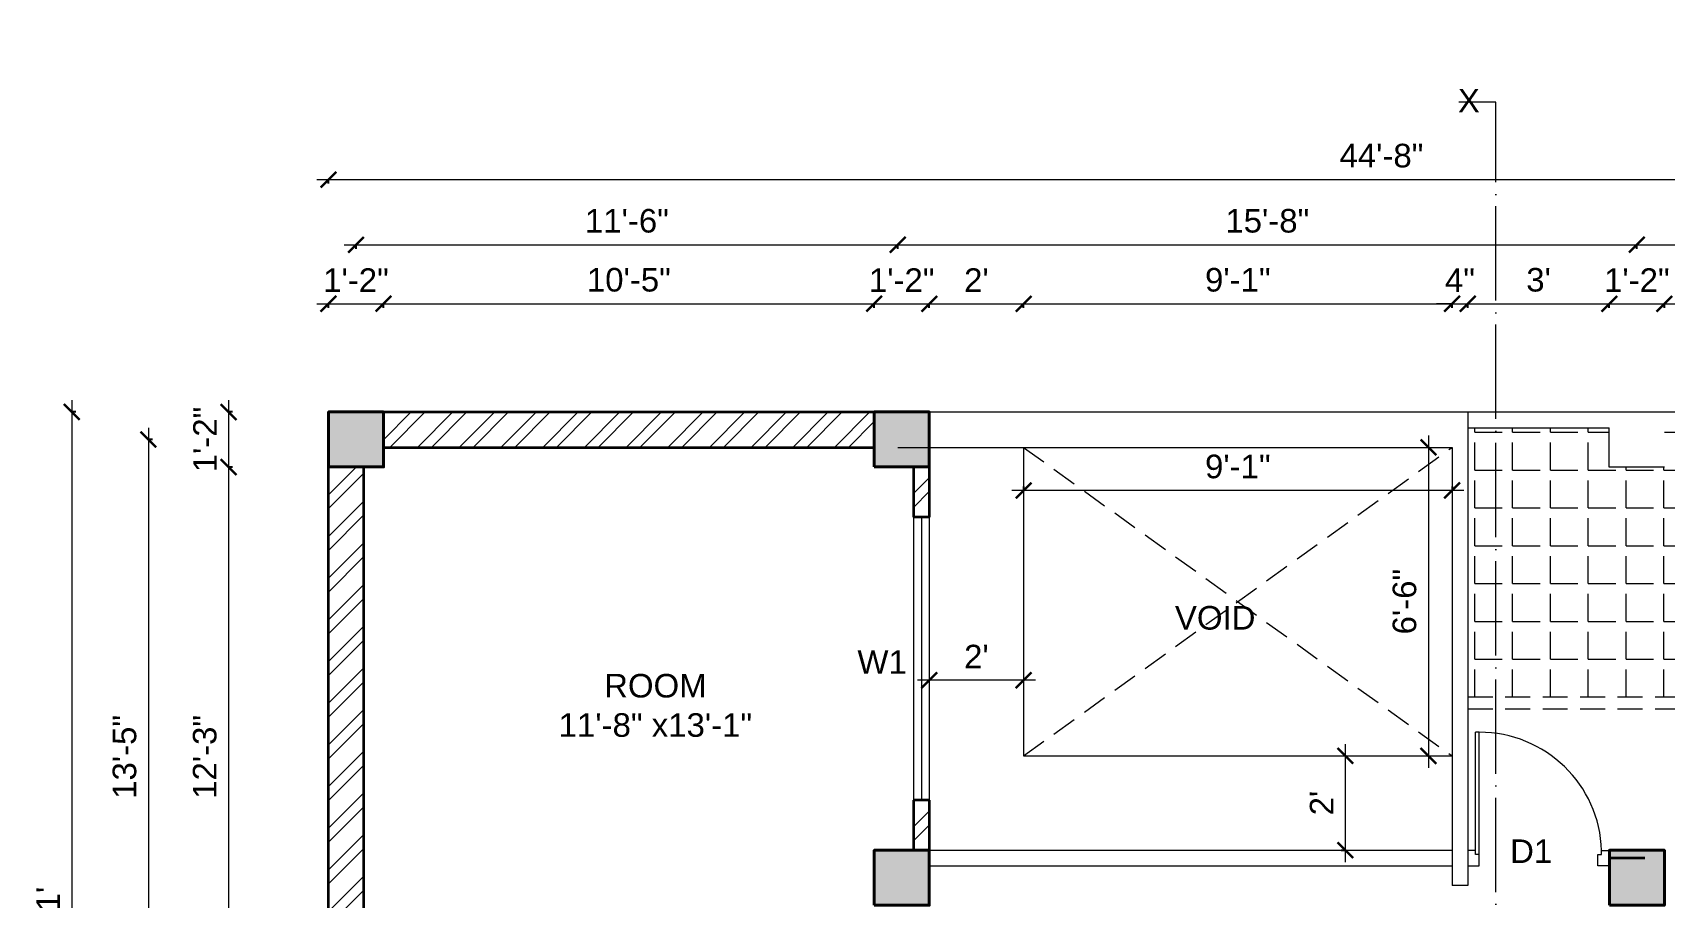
# Model space of a CAD drawing. Header units: inches. Extents: x -12071822 to 12321209, y -1222525 to 1319227.
# Drawn here: x 117102.1 to 117517.1, y 45985.2 to 46205.2 of the extents above; entities that cross this region are included whole.
import ezdxf

# ---------------------------------------------------------------- set-up
doc = ezdxf.new("R2010")
doc.units = ezdxf.units.IN
doc.header["$MEASUREMENT"] = 0
doc.header["$PDMODE"] = 35
doc.linetypes.add('ACAD_ISO04W100', pattern=[30, 24, -3, 0, -3])
doc.linetypes.add('DASHED', pattern=[19.05, 12.7, -6.35])
for name, color, linetype, lineweight in [('Column', 181, 'Continuous', 40), ('Dimension', 130, 'Continuous', 9), ('Hatch', 9, 'Continuous', 9), ('SECTION', 7, 'ACAD_ISO04W100', 18), ('Stairs', 61, 'Continuous', 18), ('TEXT', 255, 'Continuous', 35), ('Walls', 11, 'Continuous', 35), ('Windows', 151, 'Continuous', 15)]:
    doc.layers.add(name, color=color, linetype=linetype, lineweight=lineweight)
doc.styles.get("Standard").update_dxf_attribs({"font": 'arial.ttf'})
doc.dimstyles.get("Standard").update_dxf_attribs({"dimtxt": 6, "dimasz": 4, "dimexe": 0, "dimexo": 6, "dimgap": 3, "dimtad": 1, "dimdec": 0, "dimzin": 0, "dimdsep": 46, "dimlunit": 4, "dimtxsty": 'Standard', "dimblk": 'ARCHTICK', "dimcen": 0.09, "dimdle": 3, "dimclrd": 256, "dimadec": 0, "dimazin": 0, "dimtfac": 1, "dimtdec": 0, "dimtofl": 0, "dimtmove": 0, "dimatfit": 3, "dimfxl": 1, "dimfxlon": 1, "dimtolj": 1, "dimtzin": 0, "dimlwd": -1, "dimarcsym": 0})
pattern_1 = [(45, (-5410.089, 7302.959), (-5.30330086, 5.30330086), []), (45, (-5406.5535, 7302.959), (-5.30330086, 5.30330086), [])]

# ---------------------------------------------------------------- blocks, each defined once
blk = doc.blocks.new('colm')
at = {"layer": 'Hatch'}
h = blk.add_hatch(color=256, dxfattribs=at)
h.dxf.hatch_style = 1
h.paths.add_polyline_path([(66705.71, 8319.73), (66705.71, 8307.73), (66717.71, 8307.73), (66717.71, 8319.73)])
at = {"layer": 'Column'}
blk.add_lwpolyline([(66705.71, 8307.73), (66717.71, 8307.73), (66717.71, 8319.73), (66705.71, 8319.73)], close=True, dxfattribs=at)
blk = doc.blocks.new('_ArchTick')
at = {"color": 0, "linetype": 'ByBlock', "const_width": 0.15}
blk.add_lwpolyline([(-0.5, -0.5), (0.5, 0.5)], dxfattribs=at)
blk = doc.blocks.new('*D1980')
at = {"layer": 'Defpoints', "color": 0, "transparency": 16777216}
for p in [(117177.31, 46108.66), (117151.91, 46094.66), (117177.31, 46094.66)]:
    blk.add_point(p, dxfattribs=at)
at = {"layer": 'Dimension', "transparency": 16777216}
blk.add_line((117151.91, 46111.66), (117151.91, 46091.66), dxfattribs=at)
at = {"layer": 'Dimension', "color": 0, "lineweight": -2, "transparency": 16777216}
for p, q in [((117152.91, 46108.66), (117151.91, 46108.66)), ((117152.91, 46094.66), (117151.91, 46094.66))]:
    blk.add_line(p, q, dxfattribs=at)
at = {"layer": 'Dimension', "transparency": 16777216, "xscale": 4, "yscale": 4, "zscale": 4}
for p, rotation in [((117151.91, 46108.66), 90), ((117151.91, 46094.66), 270)]:
    blk.add_blockref('_ArchTick', p, dxfattribs=dict(at, rotation=rotation))
at = {"layer": 'Dimension', "color": 0, "lineweight": -2, "transparency": 16777216, "insert": (117145.9, 46101.66), "char_height": 6, "attachment_point": 5, "rotation": 90}
blk.add_mtext('\\A1;1\'-2"', dxfattribs=at)
blk = doc.blocks.new('*D1981')
at = {"layer": 'Defpoints', "color": 0, "transparency": 16777216}
for p in [(117177.31, 46094.66), (117151.91, 45947.16), (117177.31, 45947.16)]:
    blk.add_point(p, dxfattribs=at)
at = {"layer": 'Dimension', "transparency": 16777216}
blk.add_line((117151.91, 46097.66), (117151.91, 45944.16), dxfattribs=at)
at = {"layer": 'Dimension', "color": 0, "lineweight": -2, "transparency": 16777216}
for p, q in [((117152.91, 46094.66), (117151.91, 46094.66)), ((117152.91, 45947.16), (117151.91, 45947.16))]:
    blk.add_line(p, q, dxfattribs=at)
at = {"layer": 'Dimension', "transparency": 16777216, "xscale": 4, "yscale": 4, "zscale": 4}
for p, rotation in [((117151.91, 46094.66), 90), ((117151.91, 45947.16), 270)]:
    blk.add_blockref('_ArchTick', p, dxfattribs=dict(at, rotation=rotation))
at = {"layer": 'Dimension', "color": 0, "lineweight": -2, "transparency": 16777216, "insert": (117145.85, 46020.91), "char_height": 6, "attachment_point": 5, "rotation": 90}
blk.add_mtext('\\A1;12\'-3"', dxfattribs=at)
blk = doc.blocks.new('*D1986')
at = {"layer": 'Defpoints', "color": 0, "transparency": 16777216}
for p in [(117177.31, 46101.66), (117131.51, 45940.16), (117177.31, 45940.16)]:
    blk.add_point(p, dxfattribs=at)
at = {"layer": 'Dimension', "transparency": 16777216}
blk.add_line((117131.51, 46104.66), (117131.51, 45937.16), dxfattribs=at)
at = {"layer": 'Dimension', "color": 0, "lineweight": -2, "transparency": 16777216}
for p, q in [((117132.51, 46101.66), (117131.51, 46101.66)), ((117132.51, 45940.16), (117131.51, 45940.16))]:
    blk.add_line(p, q, dxfattribs=at)
at = {"layer": 'Dimension', "transparency": 16777216, "xscale": 4, "yscale": 4, "zscale": 4}
for p, rotation in [((117131.51, 46101.66), 90), ((117131.51, 45940.16), 270)]:
    blk.add_blockref('_ArchTick', p, dxfattribs=dict(at, rotation=rotation))
at = {"layer": 'Dimension', "color": 0, "lineweight": -2, "transparency": 16777216, "insert": (117125.45, 46020.91), "char_height": 6, "attachment_point": 5, "rotation": 90}
blk.add_mtext('\\A1;13\'-5"', dxfattribs=at)
blk = doc.blocks.new('*D1863')
at = {"layer": 'Defpoints', "color": 0, "transparency": 16777216}
for p in [(117177.31, 46108.66), (117112, 45856.16), (117302.13, 45856.16)]:
    blk.add_point(p, dxfattribs=at)
at = {"layer": 'Dimension', "transparency": 16777216}
blk.add_line((117112, 46111.66), (117112, 45853.16), dxfattribs=at)
at = {"layer": 'Dimension', "color": 0, "lineweight": -2, "transparency": 16777216}
for p, q in [((117113, 46108.66), (117112, 46108.66)), ((117113, 45856.16), (117112, 45856.16))]:
    blk.add_line(p, q, dxfattribs=at)
at = {"layer": 'Dimension', "transparency": 16777216, "xscale": 4, "yscale": 4, "zscale": 4}
for p, rotation in [((117112, 46108.66), 90), ((117112, 45856.16), 270)]:
    blk.add_blockref('_ArchTick', p, dxfattribs=dict(at, rotation=rotation))
at = {"layer": 'Dimension', "color": 0, "lineweight": -2, "transparency": 16777216, "insert": (117105.99, 45982.41), "char_height": 6, "attachment_point": 5, "rotation": 90}
blk.add_mtext("\\A1;21'", dxfattribs=at)
blk = doc.blocks.new('GFFGS')
at = {"layer": 'Windows'}
for p, q in [((97915.22, 19628.63), (97915.22, 19658.74)), ((97916.19, 19658.74), (97915.22, 19658.74)), ((97916.19, 19627.65), (97916.19, 19658.77)), ((97915.22, 19628.63), (97913.27, 19628.63)), ((97913.27, 19628.63), (97913.27, 19624.73)), ((97915.22, 19627.65), (97915.22, 19628.63)), ((97916.19, 19627.65), (97915.22, 19627.65)), ((97916.19, 19624.73), (97916.19, 19627.65)), ((97946.35, 19624.73), (97946.35, 19627.65)), ((97946.35, 19627.65), (97947.32, 19627.65)), ((97947.32, 19627.65), (97947.32, 19628.63)), ((97947.32, 19628.63), (97949.27, 19628.63)), ((97949.27, 19628.63), (97949.27, 19624.73)), ((97913.27, 19624.73), (97916.19, 19624.73)), ((97949.27, 19624.73), (97946.35, 19624.73))]:
    blk.add_line(p, q, dxfattribs=at)
blk.add_arc((97916.25, 19627.66), 31.08, 1.7801, 90.1235, dxfattribs=at)
blk = doc.blocks.new('*D1868')
at = {"layer": 'Defpoints', "color": 0, "transparency": 16777216}
for p in [(117330.13, 46040.41), (117330.13, 46040.41), (117354.13, 46040.41)]:
    blk.add_point(p, dxfattribs=at)
at = {"layer": 'Dimension', "transparency": 16777216}
blk.add_line((117357.13, 46040.41), (117327.13, 46040.41), dxfattribs=at)
at = {"layer": 'Dimension', "transparency": 16777216, "xscale": 4, "yscale": 4, "zscale": 4, "rotation": 180}
blk.add_blockref('_ArchTick', (117330.13, 46040.41), dxfattribs=at)
at = {"layer": 'Dimension', "transparency": 16777216, "xscale": 4, "yscale": 4, "zscale": 4}
blk.add_blockref('_ArchTick', (117354.13, 46040.41), dxfattribs=at)
at = {"layer": 'Dimension', "color": 0, "lineweight": -2, "transparency": 16777216, "insert": (117342.13, 46046.43), "char_height": 6, "attachment_point": 5}
blk.add_mtext("\\A1;2'", dxfattribs=at)
blk = doc.blocks.new('*D1869')
at = {"layer": 'Defpoints', "color": 0, "transparency": 16777216}
for p in [(117435.95, 46021.16), (117405.63, 45997.16), (117435.95, 45997.16)]:
    blk.add_point(p, dxfattribs=at)
at = {"layer": 'Dimension', "transparency": 16777216}
blk.add_line((117435.95, 46024.16), (117435.95, 45994.16), dxfattribs=at)
at = {"layer": 'Dimension', "color": 0, "lineweight": -2, "transparency": 16777216}
blk.add_line((117434.95, 45997.16), (117435.95, 45997.16), dxfattribs=at)
at = {"layer": 'Dimension', "transparency": 16777216, "xscale": 4, "yscale": 4, "zscale": 4}
for p, rotation in [((117435.95, 46021.16), 90), ((117435.95, 45997.16), 270)]:
    blk.add_blockref('_ArchTick', p, dxfattribs=dict(at, rotation=rotation))
at = {"layer": 'Dimension', "color": 0, "lineweight": -2, "transparency": 16777216, "insert": (117429.94, 46009.16), "char_height": 6, "attachment_point": 5, "rotation": 90}
blk.add_mtext("\\A1;2'", dxfattribs=at)
blk = doc.blocks.new('*D1998')
at = {"layer": 'Defpoints', "color": 0, "transparency": 16777216}
for p in [(117191.31, 46136.19), (117177.31, 46108.66), (117191.31, 46108.66)]:
    blk.add_point(p, dxfattribs=at)
at = {"layer": 'Dimension', "transparency": 16777216}
blk.add_line((117174.31, 46136.19), (117194.31, 46136.19), dxfattribs=at)
at = {"layer": 'Dimension', "color": 0, "lineweight": -2, "transparency": 16777216}
for p, q in [((117177.31, 46135.19), (117177.31, 46136.19)), ((117191.31, 46135.19), (117191.31, 46136.19))]:
    blk.add_line(p, q, dxfattribs=at)
at = {"layer": 'Dimension', "transparency": 16777216, "xscale": 4, "yscale": 4, "zscale": 4, "rotation": 180}
blk.add_blockref('_ArchTick', (117177.31, 46136.19), dxfattribs=at)
at = {"layer": 'Dimension', "transparency": 16777216, "xscale": 4, "yscale": 4, "zscale": 4}
blk.add_blockref('_ArchTick', (117191.31, 46136.19), dxfattribs=at)
at = {"layer": 'Dimension', "color": 0, "lineweight": -2, "transparency": 16777216, "insert": (117184.31, 46142.21), "char_height": 6, "attachment_point": 5}
blk.add_mtext('\\A1;1\'-2"', dxfattribs=at)
blk = doc.blocks.new('*D1999')
at = {"layer": 'Defpoints', "color": 0, "transparency": 16777216}
for p in [(117316.13, 46136.19), (117191.31, 46108.66), (117316.13, 46108.66)]:
    blk.add_point(p, dxfattribs=at)
at = {"layer": 'Dimension', "transparency": 16777216}
blk.add_line((117188.31, 46136.19), (117319.13, 46136.19), dxfattribs=at)
at = {"layer": 'Dimension', "color": 0, "lineweight": -2, "transparency": 16777216}
for p, q in [((117191.31, 46135.19), (117191.31, 46136.19)), ((117316.13, 46135.19), (117316.13, 46136.19))]:
    blk.add_line(p, q, dxfattribs=at)
at = {"layer": 'Dimension', "transparency": 16777216, "xscale": 4, "yscale": 4, "zscale": 4, "rotation": 180}
blk.add_blockref('_ArchTick', (117191.31, 46136.19), dxfattribs=at)
at = {"layer": 'Dimension', "transparency": 16777216, "xscale": 4, "yscale": 4, "zscale": 4}
blk.add_blockref('_ArchTick', (117316.13, 46136.19), dxfattribs=at)
at = {"layer": 'Dimension', "color": 0, "lineweight": -2, "transparency": 16777216, "insert": (117253.72, 46142.26), "char_height": 6, "attachment_point": 5}
blk.add_mtext('\\A1;10\'-5"', dxfattribs=at)
blk = doc.blocks.new('*D2000')
at = {"layer": 'Defpoints', "color": 0, "transparency": 16777216}
for p in [(117330.13, 46136.19), (117316.13, 46108.66), (117330.13, 46108.66)]:
    blk.add_point(p, dxfattribs=at)
at = {"layer": 'Dimension', "transparency": 16777216}
blk.add_line((117313.13, 46136.19), (117333.13, 46136.19), dxfattribs=at)
at = {"layer": 'Dimension', "color": 0, "lineweight": -2, "transparency": 16777216}
for p, q in [((117316.13, 46135.19), (117316.13, 46136.19)), ((117330.13, 46135.19), (117330.13, 46136.19))]:
    blk.add_line(p, q, dxfattribs=at)
at = {"layer": 'Dimension', "transparency": 16777216, "xscale": 4, "yscale": 4, "zscale": 4, "rotation": 180}
blk.add_blockref('_ArchTick', (117316.13, 46136.19), dxfattribs=at)
at = {"layer": 'Dimension', "transparency": 16777216, "xscale": 4, "yscale": 4, "zscale": 4}
blk.add_blockref('_ArchTick', (117330.13, 46136.19), dxfattribs=at)
at = {"layer": 'Dimension', "color": 0, "lineweight": -2, "transparency": 16777216, "insert": (117323.13, 46142.21), "char_height": 6, "attachment_point": 5}
blk.add_mtext('\\A1;1\'-2"', dxfattribs=at)
blk = doc.blocks.new('*D2001')
at = {"layer": 'Defpoints', "color": 0, "transparency": 16777216}
for p in [(117354.13, 46136.19), (117330.13, 46108.66), (117354.13, 46099.66)]:
    blk.add_point(p, dxfattribs=at)
at = {"layer": 'Dimension', "transparency": 16777216}
blk.add_line((117327.13, 46136.19), (117357.13, 46136.19), dxfattribs=at)
at = {"layer": 'Dimension', "color": 0, "lineweight": -2, "transparency": 16777216}
for p, q in [((117330.13, 46135.19), (117330.13, 46136.19)), ((117354.13, 46135.19), (117354.13, 46136.19))]:
    blk.add_line(p, q, dxfattribs=at)
at = {"layer": 'Dimension', "transparency": 16777216, "xscale": 4, "yscale": 4, "zscale": 4, "rotation": 180}
blk.add_blockref('_ArchTick', (117330.13, 46136.19), dxfattribs=at)
at = {"layer": 'Dimension', "transparency": 16777216, "xscale": 4, "yscale": 4, "zscale": 4}
blk.add_blockref('_ArchTick', (117354.13, 46136.19), dxfattribs=at)
at = {"layer": 'Dimension', "color": 0, "lineweight": -2, "transparency": 16777216, "insert": (117342.13, 46142.21), "char_height": 6, "attachment_point": 5}
blk.add_mtext("\\A1;2'", dxfattribs=at)
blk = doc.blocks.new('*D2002')
at = {"layer": 'Defpoints', "color": 0, "transparency": 16777216}
for p in [(117463.13, 46136.19), (117354.13, 46099.66), (117463.13, 46099.66)]:
    blk.add_point(p, dxfattribs=at)
at = {"layer": 'Dimension', "transparency": 16777216}
blk.add_line((117351.13, 46136.19), (117466.13, 46136.19), dxfattribs=at)
at = {"layer": 'Dimension', "color": 0, "lineweight": -2, "transparency": 16777216}
for p, q in [((117354.13, 46135.19), (117354.13, 46136.19)), ((117463.13, 46135.19), (117463.13, 46136.19))]:
    blk.add_line(p, q, dxfattribs=at)
at = {"layer": 'Dimension', "transparency": 16777216, "xscale": 4, "yscale": 4, "zscale": 4, "rotation": 180}
blk.add_blockref('_ArchTick', (117354.13, 46136.19), dxfattribs=at)
at = {"layer": 'Dimension', "transparency": 16777216, "xscale": 4, "yscale": 4, "zscale": 4}
blk.add_blockref('_ArchTick', (117463.13, 46136.19), dxfattribs=at)
at = {"layer": 'Dimension', "color": 0, "lineweight": -2, "transparency": 16777216, "insert": (117408.63, 46142.26), "char_height": 6, "attachment_point": 5}
blk.add_mtext('\\A1;9\'-1"', dxfattribs=at)
blk = doc.blocks.new('*D2003')
at = {"layer": 'Defpoints', "color": 0, "transparency": 16777216}
for p in [(117467.13, 46136.19), (117467.13, 46108.66), (117463.13, 46099.66)]:
    blk.add_point(p, dxfattribs=at)
at = {"layer": 'Dimension', "transparency": 16777216}
for p, q in [((117463.13, 46136.19), (117459.13, 46136.19)), ((117467.13, 46136.19), (117471.13, 46136.19))]:
    blk.add_line(p, q, dxfattribs=at)
at = {"layer": 'Dimension', "color": 0, "lineweight": -2, "transparency": 16777216}
for p, q in [((117463.13, 46135.19), (117463.13, 46136.19)), ((117467.13, 46135.19), (117467.13, 46136.19))]:
    blk.add_line(p, q, dxfattribs=at)
at = {"layer": 'Dimension', "transparency": 16777216, "xscale": 4, "yscale": 4, "zscale": 4}
blk.add_blockref('_ArchTick', (117463.13, 46136.19), dxfattribs=at)
at = {"layer": 'Dimension', "transparency": 16777216, "xscale": 4, "yscale": 4, "zscale": 4, "rotation": 180}
blk.add_blockref('_ArchTick', (117467.13, 46136.19), dxfattribs=at)
at = {"layer": 'Dimension', "color": 0, "lineweight": -2, "transparency": 16777216, "insert": (117465.13, 46142.19), "char_height": 6, "attachment_point": 5}
blk.add_mtext('\\A1;4"', dxfattribs=at)
blk = doc.blocks.new('*D2004')
at = {"layer": 'Defpoints', "color": 0, "transparency": 16777216}
for p in [(117503.13, 46136.19), (117467.13, 46108.66), (117503.13, 46104.66)]:
    blk.add_point(p, dxfattribs=at)
at = {"layer": 'Dimension', "transparency": 16777216}
blk.add_line((117464.13, 46136.19), (117506.13, 46136.19), dxfattribs=at)
at = {"layer": 'Dimension', "color": 0, "lineweight": -2, "transparency": 16777216}
for p, q in [((117467.13, 46135.19), (117467.13, 46136.19)), ((117503.13, 46135.19), (117503.13, 46136.19))]:
    blk.add_line(p, q, dxfattribs=at)
at = {"layer": 'Dimension', "transparency": 16777216, "xscale": 4, "yscale": 4, "zscale": 4, "rotation": 180}
blk.add_blockref('_ArchTick', (117467.13, 46136.19), dxfattribs=at)
at = {"layer": 'Dimension', "transparency": 16777216, "xscale": 4, "yscale": 4, "zscale": 4}
blk.add_blockref('_ArchTick', (117503.13, 46136.19), dxfattribs=at)
at = {"layer": 'Dimension', "color": 0, "lineweight": -2, "transparency": 16777216, "insert": (117485.13, 46142.26), "char_height": 6, "attachment_point": 5}
blk.add_mtext("\\A1;3'", dxfattribs=at)
blk = doc.blocks.new('*D2005')
at = {"layer": 'Defpoints', "color": 0, "transparency": 16777216}
for p in [(117517.13, 46136.19), (117503.13, 46104.66), (117517.13, 46104.66)]:
    blk.add_point(p, dxfattribs=at)
at = {"layer": 'Dimension', "transparency": 16777216}
blk.add_line((117500.13, 46136.19), (117520.13, 46136.19), dxfattribs=at)
at = {"layer": 'Dimension', "color": 0, "lineweight": -2, "transparency": 16777216}
for p, q in [((117503.13, 46135.19), (117503.13, 46136.19)), ((117517.13, 46135.19), (117517.13, 46136.19))]:
    blk.add_line(p, q, dxfattribs=at)
at = {"layer": 'Dimension', "transparency": 16777216, "xscale": 4, "yscale": 4, "zscale": 4, "rotation": 180}
blk.add_blockref('_ArchTick', (117503.13, 46136.19), dxfattribs=at)
at = {"layer": 'Dimension', "transparency": 16777216, "xscale": 4, "yscale": 4, "zscale": 4}
blk.add_blockref('_ArchTick', (117517.13, 46136.19), dxfattribs=at)
at = {"layer": 'Dimension', "color": 0, "lineweight": -2, "transparency": 16777216, "insert": (117510.13, 46142.21), "char_height": 6, "attachment_point": 5}
blk.add_mtext('\\A1;1\'-2"', dxfattribs=at)
blk = doc.blocks.new('*D2006')
at = {"layer": 'Defpoints', "color": 0, "transparency": 16777216}
for p in [(117663.01, 46136.19), (117517.13, 46104.66), (117663.01, 46104.66)]:
    blk.add_point(p, dxfattribs=at)
at = {"layer": 'Dimension', "transparency": 16777216}
blk.add_line((117514.13, 46136.19), (117666.01, 46136.19), dxfattribs=at)
at = {"layer": 'Dimension', "color": 0, "lineweight": -2, "transparency": 16777216}
for p, q in [((117517.13, 46135.19), (117517.13, 46136.19)), ((117663.01, 46135.19), (117663.01, 46136.19))]:
    blk.add_line(p, q, dxfattribs=at)
at = {"layer": 'Dimension', "transparency": 16777216, "xscale": 4, "yscale": 4, "zscale": 4, "rotation": 180}
blk.add_blockref('_ArchTick', (117517.13, 46136.19), dxfattribs=at)
at = {"layer": 'Dimension', "transparency": 16777216, "xscale": 4, "yscale": 4, "zscale": 4}
blk.add_blockref('_ArchTick', (117663.01, 46136.19), dxfattribs=at)
at = {"layer": 'Dimension', "color": 0, "lineweight": -2, "transparency": 16777216, "insert": (117590.07, 46142.21), "char_height": 6, "attachment_point": 5}
blk.add_mtext('\\A1;12\'-2"', dxfattribs=at)
blk = doc.blocks.new('*D2009')
at = {"layer": 'Defpoints', "color": 0, "transparency": 16777216}
for p in [(117322.13, 46151.21), (117184.31, 46108.66), (117322.13, 46108.66)]:
    blk.add_point(p, dxfattribs=at)
at = {"layer": 'Dimension', "transparency": 16777216}
blk.add_line((117181.31, 46151.21), (117325.13, 46151.21), dxfattribs=at)
at = {"layer": 'Dimension', "color": 0, "lineweight": -2, "transparency": 16777216}
for p, q in [((117184.31, 46150.21), (117184.31, 46151.21)), ((117322.13, 46150.21), (117322.13, 46151.21))]:
    blk.add_line(p, q, dxfattribs=at)
at = {"layer": 'Dimension', "transparency": 16777216, "xscale": 4, "yscale": 4, "zscale": 4, "rotation": 180}
blk.add_blockref('_ArchTick', (117184.31, 46151.21), dxfattribs=at)
at = {"layer": 'Dimension', "transparency": 16777216, "xscale": 4, "yscale": 4, "zscale": 4}
blk.add_blockref('_ArchTick', (117322.13, 46151.21), dxfattribs=at)
at = {"layer": 'Dimension', "color": 0, "lineweight": -2, "transparency": 16777216, "insert": (117253.22, 46157.27), "char_height": 6, "attachment_point": 5}
blk.add_mtext('\\A1;11\'-6"', dxfattribs=at)
blk = doc.blocks.new('*D2010')
at = {"layer": 'Defpoints', "color": 0, "transparency": 16777216}
for p in [(117510.13, 46151.21), (117322.13, 46108.66), (117510.13, 45997.16)]:
    blk.add_point(p, dxfattribs=at)
at = {"layer": 'Dimension', "transparency": 16777216}
blk.add_line((117319.13, 46151.21), (117513.13, 46151.21), dxfattribs=at)
at = {"layer": 'Dimension', "color": 0, "lineweight": -2, "transparency": 16777216}
for p, q in [((117322.13, 46150.21), (117322.13, 46151.21)), ((117510.13, 46150.21), (117510.13, 46151.21))]:
    blk.add_line(p, q, dxfattribs=at)
at = {"layer": 'Dimension', "transparency": 16777216, "xscale": 4, "yscale": 4, "zscale": 4, "rotation": 180}
blk.add_blockref('_ArchTick', (117322.13, 46151.21), dxfattribs=at)
at = {"layer": 'Dimension', "transparency": 16777216, "xscale": 4, "yscale": 4, "zscale": 4}
blk.add_blockref('_ArchTick', (117510.13, 46151.21), dxfattribs=at)
at = {"layer": 'Dimension', "color": 0, "lineweight": -2, "transparency": 16777216, "insert": (117416.13, 46157.27), "char_height": 6, "attachment_point": 5}
blk.add_mtext('\\A1;15\'-8"', dxfattribs=at)
blk = doc.blocks.new('*D2011')
at = {"layer": 'Defpoints', "color": 0, "transparency": 16777216}
for p in [(117670.01, 46151.21), (117510.13, 45997.16), (117670.01, 45997.16)]:
    blk.add_point(p, dxfattribs=at)
at = {"layer": 'Dimension', "transparency": 16777216}
blk.add_line((117507.13, 46151.21), (117673.01, 46151.21), dxfattribs=at)
at = {"layer": 'Dimension', "color": 0, "lineweight": -2, "transparency": 16777216}
for p, q in [((117510.13, 46150.21), (117510.13, 46151.21)), ((117670.01, 46150.21), (117670.01, 46151.21))]:
    blk.add_line(p, q, dxfattribs=at)
at = {"layer": 'Dimension', "transparency": 16777216, "xscale": 4, "yscale": 4, "zscale": 4, "rotation": 180}
blk.add_blockref('_ArchTick', (117510.13, 46151.21), dxfattribs=at)
at = {"layer": 'Dimension', "transparency": 16777216, "xscale": 4, "yscale": 4, "zscale": 4}
blk.add_blockref('_ArchTick', (117670.01, 46151.21), dxfattribs=at)
at = {"layer": 'Dimension', "color": 0, "lineweight": -2, "transparency": 16777216, "insert": (117590.07, 46157.28), "char_height": 6, "attachment_point": 5}
blk.add_mtext('\\A1;13\'-4"', dxfattribs=at)
blk = doc.blocks.new('*D2012')
at = {"layer": 'Defpoints', "color": 0, "transparency": 16777216}
for p in [(117713.01, 46167.78), (117177.31, 46108.66), (117713.01, 46108.66)]:
    blk.add_point(p, dxfattribs=at)
at = {"layer": 'Dimension', "transparency": 16777216}
blk.add_line((117174.31, 46167.78), (117716.01, 46167.78), dxfattribs=at)
at = {"layer": 'Dimension', "color": 0, "lineweight": -2, "transparency": 16777216}
for p, q in [((117177.31, 46166.78), (117177.31, 46167.78)), ((117713.01, 46166.78), (117713.01, 46167.78))]:
    blk.add_line(p, q, dxfattribs=at)
at = {"layer": 'Dimension', "transparency": 16777216, "xscale": 4, "yscale": 4, "zscale": 4, "rotation": 180}
blk.add_blockref('_ArchTick', (117177.31, 46167.78), dxfattribs=at)
at = {"layer": 'Dimension', "transparency": 16777216, "xscale": 4, "yscale": 4, "zscale": 4}
blk.add_blockref('_ArchTick', (117713.01, 46167.78), dxfattribs=at)
at = {"layer": 'Dimension', "color": 0, "lineweight": -2, "transparency": 16777216, "insert": (117445.16, 46173.85), "char_height": 6, "attachment_point": 5}
blk.add_mtext('\\A1;44\'-8"', dxfattribs=at)
blk = doc.blocks.new('*D2021')
at = {"layer": 'Defpoints', "color": 0, "transparency": 16777216}
for p in [(117330.13, 46101.66), (117755.74, 46101.66), (117677.01, 45990.16)]:
    blk.add_point(p, dxfattribs=at)
at = {"layer": 'Dimension', "transparency": 16777216}
blk.add_line((117755.74, 45987.16), (117755.74, 46104.66), dxfattribs=at)
at = {"layer": 'Dimension', "color": 0, "lineweight": -2, "transparency": 16777216}
for p, q in [((117754.74, 46101.66), (117755.74, 46101.66)), ((117754.74, 45990.16), (117755.74, 45990.16))]:
    blk.add_line(p, q, dxfattribs=at)
at = {"layer": 'Dimension', "transparency": 16777216, "xscale": 4, "yscale": 4, "zscale": 4}
for p, rotation in [((117755.74, 46101.66), 90), ((117755.74, 45990.16), 270)]:
    blk.add_blockref('_ArchTick', p, dxfattribs=dict(at, rotation=rotation))
at = {"layer": 'Dimension', "color": 0, "lineweight": -2, "transparency": 16777216, "insert": (117749.68, 46045.91), "char_height": 6, "attachment_point": 5, "rotation": 90}
blk.add_mtext('\\A1;9\'-3"', dxfattribs=at)
blk = doc.blocks.new('*D2067')
at = {"layer": 'Defpoints', "color": 0, "transparency": 16777216}
for p in [(117463.13, 46099.66), (117457.11, 46021.16), (117463.13, 46021.16)]:
    blk.add_point(p, dxfattribs=at)
at = {"layer": 'Windows', "transparency": 16777216}
blk.add_line((117457.11, 46102.66), (117457.11, 46018.16), dxfattribs=at)
at = {"layer": 'Windows', "color": 0, "lineweight": -2, "transparency": 16777216}
for p, q in [((117457.13, 46099.66), (117457.11, 46099.66)), ((117457.13, 46021.16), (117457.11, 46021.16))]:
    blk.add_line(p, q, dxfattribs=at)
at = {"layer": 'Windows', "transparency": 16777216, "xscale": 4, "yscale": 4, "zscale": 4}
for p, rotation in [((117457.11, 46099.66), 90), ((117457.11, 46021.16), 270)]:
    blk.add_blockref('_ArchTick', p, dxfattribs=dict(at, rotation=rotation))
at = {"layer": 'Windows', "color": 0, "transparency": 16777216, "insert": (117451.05, 46060.41), "char_height": 6, "attachment_point": 5, "rotation": 90}
blk.add_mtext('\\A1;6\'-6"', dxfattribs=at)
blk = doc.blocks.new('*D2068')
at = {"layer": 'Defpoints', "color": 0, "transparency": 16777216}
for p in [(117354.13, 46099.66), (117463.13, 46099.66), (117354.13, 46088.7)]:
    blk.add_point(p, dxfattribs=at)
at = {"layer": 'Windows', "transparency": 16777216}
blk.add_line((117466.13, 46088.7), (117351.13, 46088.7), dxfattribs=at)
at = {"layer": 'Windows', "color": 0, "lineweight": -2, "transparency": 16777216}
for p, q in [((117354.13, 46089.7), (117354.13, 46088.7)), ((117463.13, 46089.7), (117463.13, 46088.7))]:
    blk.add_line(p, q, dxfattribs=at)
at = {"layer": 'Windows', "transparency": 16777216, "xscale": 4, "yscale": 4, "zscale": 4, "rotation": 180}
blk.add_blockref('_ArchTick', (117354.13, 46088.7), dxfattribs=at)
at = {"layer": 'Windows', "transparency": 16777216, "xscale": 4, "yscale": 4, "zscale": 4}
blk.add_blockref('_ArchTick', (117463.13, 46088.7), dxfattribs=at)
at = {"layer": 'Windows', "color": 0, "transparency": 16777216, "insert": (117408.63, 46094.76), "char_height": 6, "attachment_point": 5}
blk.add_mtext('\\A1;9\'-1"', dxfattribs=at)
blk = doc.blocks.new('*D1884')
at = {"layer": 'Defpoints', "color": 0, "transparency": 16777216}
for p in [(118231.81, 46420.74), (117503.13, 46393.1), (117503.13, 45856.16)]:
    blk.add_point(p, dxfattribs=at)
at = {"layer": 'Dimension', "color": 0, "lineweight": -2, "transparency": 16777216}
for p, q in [((118231.81, 46394.1), (118231.81, 46393.1)), ((117503.13, 46392.1), (117503.13, 46393.1))]:
    blk.add_line(p, q, dxfattribs=at)
at = {"layer": 'Dimension', "transparency": 16777216}
blk.add_line((118234.81, 46393.1), (117500.13, 46393.1), dxfattribs=at)
at = {"layer": 'Dimension', "transparency": 16777216, "xscale": 4, "yscale": 4, "zscale": 4, "rotation": 180}
blk.add_blockref('_ArchTick', (117503.13, 46393.1), dxfattribs=at)
at = {"layer": 'Dimension', "transparency": 16777216, "xscale": 4, "yscale": 4, "zscale": 4}
blk.add_blockref('_ArchTick', (118231.81, 46393.1), dxfattribs=at)
at = {"layer": 'Dimension', "color": 0, "transparency": 16777216, "insert": (117867.47, 46399.17), "char_height": 6, "attachment_point": 5}
blk.add_mtext('\\A1;60\'-9"', dxfattribs=at)

msp = doc.modelspace()

# ---------------------------------------------------------------- hatches: boundary and pattern name
at = {"layer": 'Hatch'}
h = msp.add_hatch(dxfattribs=at)
h.set_pattern_fill('ANSI32', color=256, scale=20)
h.set_pattern_definition(pattern_1)
h.paths.add_polyline_path([(117191.31, 46108.66), (117191.31, 46099.66), (117316.13, 46099.66), (117316.13, 46108.66)])
h = msp.add_hatch(dxfattribs=at)
h.set_pattern_fill('ANGLE', color=256, scale=35)
h.set_pattern_definition([(0, (-7319.234, 8594.873), (0, 9.625), [7, -2.625]), (90, (-7319.234, 8594.873), (-9.625, 6e-16), [7, -2.625])])
h.paths.add_polyline_path([(117663.01, 46094.66), (117663.01, 46104.66), (117517.13, 46104.66), (117517.13, 46094.66), (117503.13, 46094.66), (117503.13, 46104.66), (117467.13, 46104.66), (117467.13, 46036.16), (117552.52, 46036.16), (117660.13, 46036.16), (117660.13, 46033.16), (117657.13, 46033.16), (117657.13, 45997.16), (117663.01, 45997.16), (117677.01, 45997.16), (117709.01, 45997.16), (117709.01, 46104.66), (117677.01, 46104.66), (117677.01, 46094.66)])
h.paths.add_polyline_path([(117666.62, 46008.87), (117681.26, 46008.87), (117681.26, 46021.24), (117666.62, 46021.24)], flags=24)
h.paths.add_polyline_path([(117559.07, 46051.39), (117602.13, 46051.39), (117602.13, 46063.76), (117559.07, 46063.76)], flags=24)
h = msp.add_hatch(dxfattribs=at)
h.set_pattern_fill('ANSI32', color=256, scale=20)
h.set_pattern_definition(pattern_1)
h.paths.add_polyline_path([(117186.31, 46094.66), (117177.31, 46094.66), (117177.31, 45947.16), (117186.31, 45947.16)])
h = msp.add_hatch(dxfattribs=at)
h.set_pattern_fill('ANSI32', color=256, scale=20)
h.set_pattern_definition(pattern_1)
h.paths.add_polyline_path([(117326.13, 46081.91), (117330.13, 46081.91), (117330.13, 46094.66), (117326.13, 46094.66)])
h.paths.add_polyline_path([(117330.13, 46009.91), (117326.13, 46009.91), (117326.13, 45997.16), (117330.13, 45997.16)])

# ---------------------------------------------------------------- linework, layer by layer
at = {"layer": 'SECTION'}
for p, q in [((117474.26, 46187.47), (117464.83, 46187.47)), ((117474.26, 45775.8), (117474.26, 46187.47))]:
    msp.add_line(p, q, dxfattribs=at)
at = {"layer": 'Stairs'}
for p, q in [((117322.13, 46108.66), (117467.13, 46108.66)), ((117467.13, 46108.66), (117467.13, 45988.16)), ((117467.13, 46108.66), (117713.01, 46108.66)), ((117467.13, 46104.66), (117503.13, 46104.66)), ((117503.13, 46094.66), (117503.13, 46104.66)), ((117322.13, 46099.66), (117463.13, 46099.66)), ((117354.13, 46099.66), (117354.13, 46021.16)), ((117463.13, 46099.66), (117463.13, 45988.16)), ((117517.13, 46094.66), (117503.13, 46094.66)), ((117354.13, 46021.16), (117463.13, 46021.16)), ((117330.13, 45997.16), (117463.13, 45997.16)), ((117330.13, 45993.16), (117463.13, 45993.16)), ((117467.13, 45988.16), (117463.13, 45988.16))]:
    msp.add_line(p, q, dxfattribs=at)
at = {"layer": 'Stairs', "linetype": 'DASHED', "ltscale": 0.5}
for p, q in [((117354.13, 46021.16), (117463.13, 46099.66)), ((117354.13, 46099.66), (117463.13, 46021.16)), ((117467.13, 46036.16), (117552.52, 46036.16)), ((117467.13, 46033.16), (117554.46, 46033.16))]:
    msp.add_line(p, q, dxfattribs=at)
at = {"layer": 'Walls'}
for p, q in [((117191.31, 46108.66), (117316.13, 46108.66)), ((117191.31, 46099.66), (117316.13, 46099.66)), ((117177.31, 45947.16), (117177.31, 46094.66)), ((117186.31, 45947.16), (117186.31, 46094.66)), ((117326.13, 46094.66), (117326.13, 46081.91)), ((117330.13, 46094.66), (117330.13, 46081.91)), ((117330.13, 46081.91), (117326.13, 46081.91)), ((117326.13, 46009.91), (117326.13, 45997.16)), ((117330.13, 46009.91), (117326.13, 46009.91)), ((117330.13, 46009.91), (117330.13, 45997.16)), ((117512.13, 45995.16), (117503.13, 45995.16))]:
    msp.add_line(p, q, dxfattribs=at)
at = {"layer": 'Windows'}
for p, q in [((117326.13, 46081.91), (117326.13, 46009.91)), ((117328.13, 46081.91), (117328.13, 46009.91)), ((117330.13, 46081.91), (117330.13, 46009.91))]:
    msp.add_line(p, q, dxfattribs=at)

# ---------------------------------------------------------------- block references
at = {"layer": 'Column', "xscale": 1.166666666667879, "yscale": 1.166666666667879, "zscale": 1.166666666667879}
for p in [(39353.99, 36402.31), (39492.81, 36402.31), (39492.81, 36290.82), (39679.81, 36290.82)]:
    msp.add_blockref('colm', p, dxfattribs=at)
at = {"layer": 'Windows'}
msp.add_blockref('GFFGS', (19553.86, 26368.43), dxfattribs=at)

# ---------------------------------------------------------------- texts
at = {"layer": 'TEXT', "char_height": 6}
for s, width, insert, attachment_point in [('X', 18.7269, (117470.2, 46190.86), 3), ('\\pi32.11468;VOID', 84.2389, (117360.51, 46053.21), 7), ('W1', 18.7269, (117311.86, 46048.04), 1), ('\\pi29.7286;ROOM\\P\\pi18.16039;11\'-8" x13\'-1"', 84.2389, (117217.7, 46025.93), 7), ('\\pi5.0988;D1', 18.7269, (117472.79, 45999.91), 1)]:
    msp.add_mtext_dynamic_manual_height_columns(s, width=width, gutter_width=1, heights=[0], dxfattribs=dict(at, insert=insert, attachment_point=attachment_point))

# ---------------------------------------------------------------- dimensions: what is measured, and where the dimension line sits
at = {"layer": 'Dimension'}
dim = msp.add_linear_dim(base=(117503.13, 46393.1), p1=(118231.81, 46420.74), p2=(117503.13, 45856.16), dimstyle='Standard', override={"dimtmove": 1}, dxfattribs=at)
dim.commit()
dim.dimension.update_dxf_attribs({"geometry": '*D1884', "text_midpoint": (117867.47, 46399.17)})
at = {"layer": 'Dimension', "lineweight": -2}
for base, p1, p2, picture, middle in [((117713.01, 46167.78), (117177.31, 46108.66), (117713.01, 46108.66), '*D2012', (117445.16, 46173.85)), ((117322.13, 46151.21), (117184.31, 46108.66), (117322.13, 46108.66), '*D2009', (117253.22, 46157.27)), ((117510.13, 46151.21), (117322.13, 46108.66), (117510.13, 45997.16), '*D2010', (117416.13, 46157.27)), ((117670.01, 46151.21), (117510.13, 45997.16), (117670.01, 45997.16), '*D2011', (117590.07, 46157.28)), ((117316.13, 46136.19), (117191.31, 46108.66), (117316.13, 46108.66), '*D1999', (117253.72, 46142.26)), ((117354.13, 46136.19), (117330.13, 46108.66), (117354.13, 46099.66), '*D2001', (117342.13, 46142.21)), ((117463.13, 46136.19), (117354.13, 46099.66), (117463.13, 46099.66), '*D2002', (117408.63, 46142.26)), ((117503.13, 46136.19), (117467.13, 46108.66), (117503.13, 46104.66), '*D2004', (117485.13, 46142.26)), ((117663.01, 46136.19), (117517.13, 46104.66), (117663.01, 46104.66), '*D2006', (117590.07, 46142.21))]:
    dim = msp.add_linear_dim(base=base, p1=p1, p2=p2, dimstyle='Standard', override={"dimtmove": 1}, dxfattribs=at)
    dim.commit()
    dim.dimension.update_dxf_attribs({"geometry": picture, "text_midpoint": middle})
for base, p1, p2, picture, middle in [((117191.31, 46136.19), (117177.31, 46108.66), (117191.31, 46108.66), '*D1998', (117184.31, 46136.19)), ((117330.13, 46136.19), (117316.13, 46108.66), (117330.13, 46108.66), '*D2000', (117323.13, 46136.19)), ((117467.13, 46136.19), (117463.13, 46099.66), (117467.13, 46108.66), '*D2003', (117465.13, 46136.19)), ((117517.13, 46136.19), (117503.13, 46104.66), (117517.13, 46104.66), '*D2005', (117510.13, 46136.19)), ((117330.13, 46040.41), (117354.13, 46040.41), (117330.13, 46040.41), '*D1868', (117342.13, 46040.41))]:
    dim = msp.add_linear_dim(base=base, p1=p1, p2=p2, dimstyle='Standard', override={"dimtmove": 1}, dxfattribs=at)
    dim.commit()
    dim.dimension.update_dxf_attribs({"geometry": picture, "text_midpoint": middle, "dimtype": 160})
for base, p1, p2, picture, middle in [((117112.0014, 45856.1631), (117177.3125, 46108.6607), (117302.1299, 45856.1631), '*D1863', (117105.9891, 45982.4119)), ((117131.5122, 45940.1631), (117177.3125, 46101.6607), (117177.3125, 45940.1631), '*D1986', (117125.4467, 46020.9119)), ((117755.7434, 46101.6607), (117677.005, 45990.1631), (117330.1299, 46101.6607), '*D2021', (117749.678, 46045.9119)), ((117151.914, 45947.1631), (117177.3125, 46094.6607), (117177.3125, 45947.1631), '*D1981', (117145.8485, 46020.9119))]:
    dim = msp.add_linear_dim(base=base, p1=p1, p2=p2, angle=90, dimstyle='Standard', override={"dimtmove": 1}, dxfattribs=at)
    dim.commit()
    dim.dimension.update_dxf_attribs({"geometry": picture, "text_midpoint": middle})
for base, p1, p2, picture, middle in [((117151.91, 46094.66), (117177.31, 46108.66), (117177.31, 46094.66), '*D1980', (117151.91, 46101.66)), ((117435.95, 45997.16), (117435.95, 46021.16), (117405.63, 45997.16), '*D1869', (117435.95, 46009.16))]:
    dim = msp.add_linear_dim(base=base, p1=p1, p2=p2, angle=90, dimstyle='Standard', override={"dimtmove": 1}, dxfattribs=at)
    dim.commit()
    dim.dimension.update_dxf_attribs({"geometry": picture, "text_midpoint": middle, "dimtype": 160})
at = {"layer": 'Windows'}
dim = msp.add_linear_dim(base=(117354.13, 46088.7), p1=(117463.13, 46099.66), p2=(117354.13, 46099.66), dimstyle='Standard', dxfattribs=at)
dim.commit()
dim.dimension.update_dxf_attribs({"geometry": '*D2068', "text_midpoint": (117408.63, 46094.76)})
dim = msp.add_linear_dim(base=(117457.1149, 46021.1631), p1=(117463.1299, 46099.6607), p2=(117463.1299, 46021.1631), angle=90, dimstyle='Standard', dxfattribs=at)
dim.commit()
dim.dimension.update_dxf_attribs({"geometry": '*D2067', "text_midpoint": (117451.0515, 46060.4119)})

doc.saveas('drawing.dxf')
